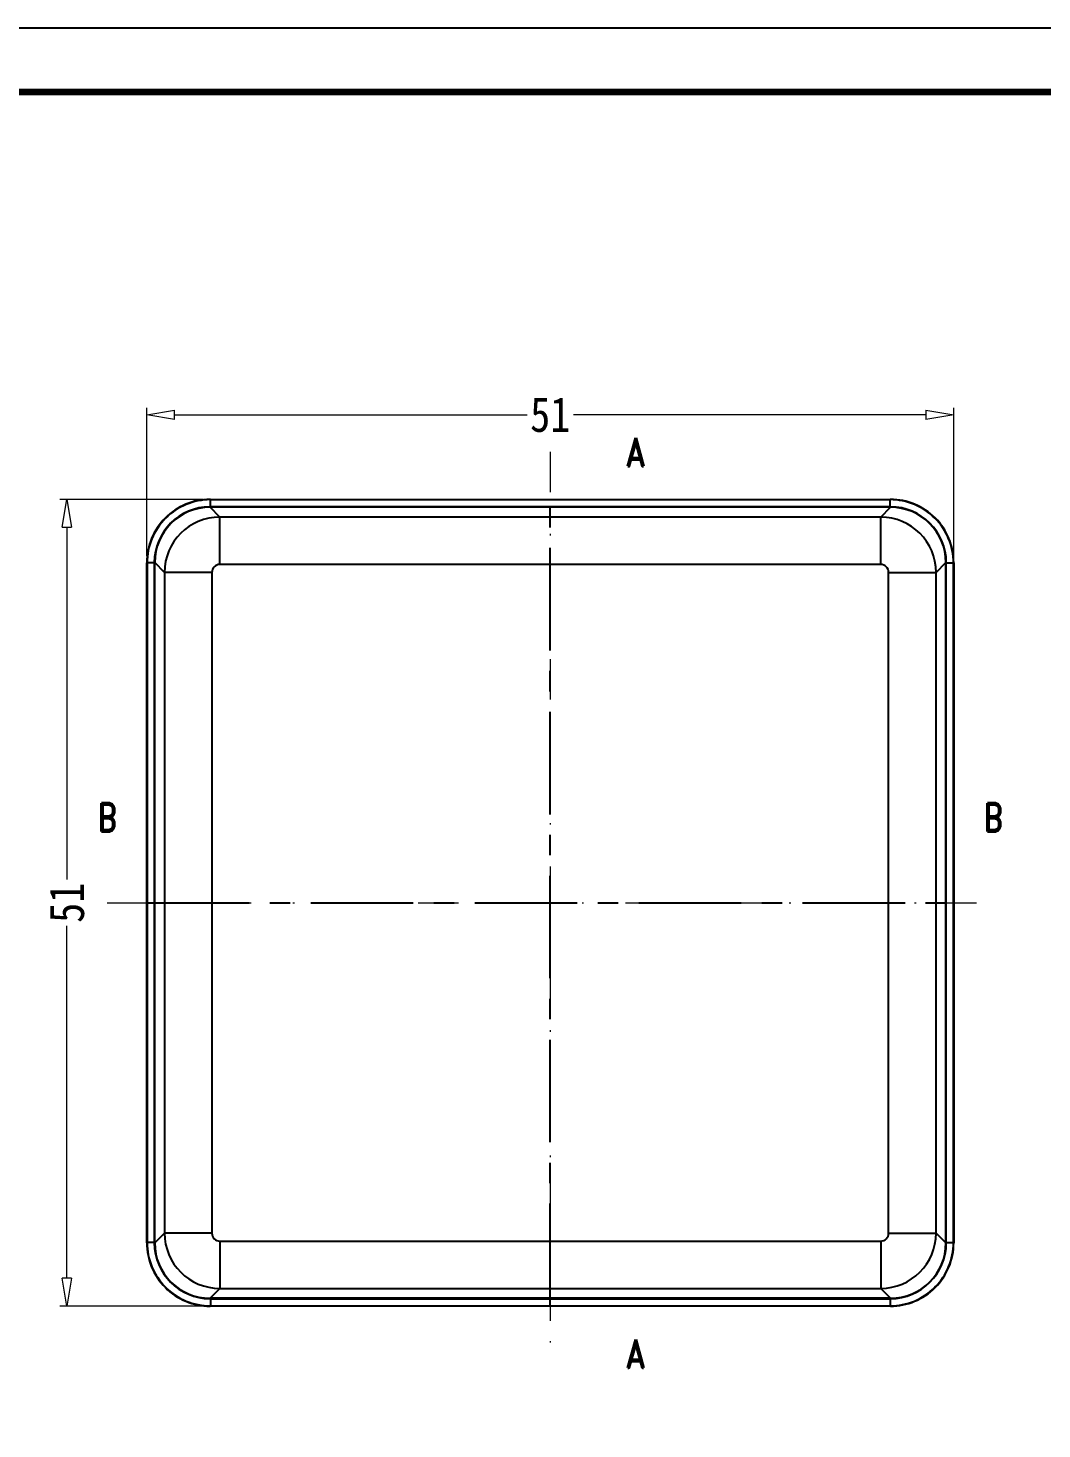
# Model space of a CAD drawing. Header units: millimetres. Extents: x 615 to 1788, y -1993 to 457.
# Drawn here: x 652.8 to 716.8, y 368.1 to 456.7 of the extents above; entities that cross this region are included whole.
import ezdxf
from ezdxf.enums import TextEntityAlignment as Align

# ---------------------------------------------------------------- set-up
doc = ezdxf.new("R2010")
doc.units = ezdxf.units.MM
doc.linetypes.add('CENTER', pattern=[50.8, 31.75, -6.35, 6.35, -6.35])
doc.linetypes.add('DIVIDE', pattern=[31.75, 12.7, -6.35, 0, -6.35, 0, -6.35])
doc.layers.add('dim', color=3, linetype='Continuous', lineweight=9)
doc.layers.add('hatch', color=56, linetype='Continuous', lineweight=9)
doc.layers.add('from', color=7, linetype='Continuous')
doc.styles.add('FFS', font='SIMFANG.TTF', dxfattribs={"width": 0.85})
doc.styles.add('LongTou', font='romand.shx', dxfattribs={"width": 0.8, "bigfont": 'whgdtxt.shx'})
doc.dimstyles.new('YanXiu', dxfattribs={"dimtxt": 2.5, "dimasz": 2.2, "dimexe": 1, "dimexo": 0.6, "dimgap": 0.66, "dimtad": 0, "dimzin": 9, "dimdsep": 46, "dimtxsty": 'FFS', "dimblk": 'CLOSEDBLANK', "dimcen": 0, "dimclrd": 256, "dimclre": 131, "dimclrt": 42, "dimazin": 0, "dimtfac": 1, "dimtofl": 0, "dimtmove": 0, "dimatfit": 3, "dimldrblk": 'CLOSEDBLANK', "dimfxl": 1, "dimlwd": 5, "dimlwe": 5, "dimarcsym": 0})

# ---------------------------------------------------------------- blocks, each defined once
blk = doc.blocks.new('_ClosedBlank')
at = {"color": 0, "linetype": 'ByBlock', "lineweight": -2}
for p, q in [((-1, 0.167), (0, 0)), ((-1, 0.167), (-1, -0.167)), ((0, 0), (-1, -0.167))]:
    blk.add_line(p, q, dxfattribs=at)
blk = doc.blocks.new('*D79')
at = {"layer": 'Defpoints', "color": 0}
for p in [(664.266, 426.875, 0), (655.217, 375.875), (664.266, 375.875, 0)]:
    blk.add_point(p, dxfattribs=at)
at = {"layer": 'dim', "color": 131, "lineweight": 5}
for p, q in [((663.826, 426.875), (654.778, 426.875)), ((663.826, 375.875), (654.778, 375.875))]:
    blk.add_line(p, q, dxfattribs=at)
at = {"layer": 'dim', "lineweight": 5}
for p, q in [((655.217, 425.115), (655.217, 402.841)), ((655.217, 377.635), (655.217, 399.91))]:
    blk.add_line(p, q, dxfattribs=at)
at = {"layer": 'dim', "lineweight": 5, "xscale": 1.76, "yscale": 1.76, "zscale": 1.76}
for p, rotation in [((655.217, 426.875), 90), ((655.217, 375.875), 270)]:
    blk.add_blockref('_ClosedBlank', p, dxfattribs=dict(at, rotation=rotation))
at = {"layer": 'dim', "color": 42, "insert": (655.217, 401.375), "char_height": 2.2, "attachment_point": 5, "rotation": 90, "style": 'FFS'}
blk.add_mtext('51', dxfattribs=at)
blk = doc.blocks.new('*D86')
at = {"layer": 'Defpoints', "color": 0}
for p in [(711.266, 432.225), (660.266, 422.875, 0), (711.266, 422.875, 0)]:
    blk.add_point(p, dxfattribs=at)
at = {"layer": 'dim', "color": 131, "lineweight": 5}
for p, q in [((660.266, 423.315), (660.266, 432.665)), ((711.266, 423.315), (711.266, 432.665))]:
    blk.add_line(p, q, dxfattribs=at)
at = {"layer": 'dim', "lineweight": 5}
for p, q in [((662.026, 432.225), (684.301, 432.225)), ((709.506, 432.225), (687.232, 432.225))]:
    blk.add_line(p, q, dxfattribs=at)
at = {"layer": 'dim', "lineweight": 5, "xscale": 1.76, "yscale": 1.76, "zscale": 1.76, "rotation": 180}
blk.add_blockref('_ClosedBlank', (660.266, 432.225), dxfattribs=at)
at = {"layer": 'dim', "lineweight": 5, "xscale": 1.76, "yscale": 1.76, "zscale": 1.76}
blk.add_blockref('_ClosedBlank', (711.266, 432.225), dxfattribs=at)
at = {"layer": 'dim', "color": 42, "insert": (685.766, 432.225), "char_height": 2.2, "attachment_point": 5, "style": 'FFS'}
blk.add_mtext('51', dxfattribs=at)

msp = doc.modelspace()

# ---------------------------------------------------------------- linework, layer by layer
at = {"color": 7, "linetype": 'Continuous'}
for p, q in [((707.27, 426.375), (664.263, 426.375)), ((664.88, 425.758), (664.263, 426.375)), ((664.266, 426.875), (707.266, 426.875)), ((664.284, 426.857), (664.266, 426.875)), ((707.249, 426.857), (664.284, 426.857)), ((664.284, 426.407), (664.284, 426.857)), ((707.249, 426.407), (664.284, 426.407)), ((706.652, 425.758), (707.27, 426.375)), ((707.266, 426.875), (707.249, 426.857)), ((707.249, 426.407), (707.249, 426.857)), ((706.652, 425.758), (664.88, 425.758)), ((664.88, 422.761), (664.88, 425.758)), ((706.653, 422.761), (706.653, 425.758)), ((660.266, 379.875), (660.266, 422.875)), ((660.284, 422.857), (660.266, 422.875)), ((660.734, 422.858), (660.284, 422.858)), ((660.284, 422.857), (660.284, 379.893)), ((660.734, 422.858), (660.734, 379.893)), ((660.766, 379.872), (660.766, 422.879)), ((661.383, 422.261), (660.766, 422.879)), ((706.653, 422.761), (664.88, 422.761)), ((710.149, 422.261), (710.766, 422.879)), ((710.766, 379.872), (710.766, 422.879)), ((710.798, 422.858), (711.248, 422.858)), ((710.798, 379.893), (710.798, 422.858)), ((711.266, 422.875), (711.248, 422.857)), ((711.248, 379.893), (711.248, 422.857)), ((711.266, 422.875), (711.266, 379.875)), ((664.38, 422.262), (661.383, 422.262)), ((661.383, 422.261), (661.383, 380.489)), ((664.38, 422.262), (664.38, 380.489)), ((707.152, 422.262), (710.149, 422.262)), ((707.152, 380.489), (707.152, 422.262)), ((710.149, 380.489), (710.149, 422.261)), ((661.383, 380.489), (660.766, 379.872)), ((664.38, 380.489), (661.383, 380.489)), ((664.88, 379.989), (664.88, 376.992)), ((664.88, 379.989), (706.653, 379.989)), ((706.653, 379.989), (706.653, 376.992)), ((707.152, 380.489), (710.149, 380.489)), ((710.149, 380.489), (710.766, 379.872)), ((660.266, 379.875), (660.284, 379.893)), ((660.734, 379.893), (660.284, 379.893)), ((710.798, 379.893), (711.248, 379.893)), ((711.248, 379.893), (711.266, 379.875)), ((664.88, 376.992), (664.263, 376.375)), ((664.88, 376.992), (706.652, 376.992)), ((706.652, 376.992), (707.27, 376.375)), ((707.27, 376.375), (664.263, 376.375)), ((664.266, 375.875), (664.284, 375.893)), ((707.266, 375.875), (664.266, 375.875)), ((664.284, 376.343), (664.284, 375.893)), ((664.284, 376.343), (707.249, 376.343)), ((664.284, 375.893), (707.249, 375.893)), ((707.249, 376.343), (707.249, 375.893)), ((707.249, 375.893), (707.266, 375.875))]:
    msp.add_line(p, q, dxfattribs=at)
at = {"color": 1, "linetype": 'CENTER', "ltscale": 0.204}
for p, q in [((685.766, 375.875, 0), (685.766, 426.875, 0)), ((660.266, 401.375, 0), (711.266, 401.375, 0))]:
    msp.add_line(p, q, dxfattribs=at)
at = {"color": 7, "linetype": 'Continuous'}
for centre, radius, start, end in [((664.266, 422.875), 4, 89.99987, 180.00423), ((664.284, 422.858), 4, 89.99979, 180.00432), ((664.284, 422.858), 3.55, 90.38645, 179.61352), ((664.285, 422.868), 3.539, 90.00853, 90.39718), ((707.249, 422.858), 4, 359.99568, 90.00021), ((707.248, 422.868), 3.539, 89.60282, 89.99147), ((707.266, 422.875), 4, 359.99577, 90.00013), ((707.249, 422.858), 3.55, 0.38648, 89.61355), ((664.887, 422.255), 3.503, 90.10524, 179.89451), ((706.646, 422.255), 3.503, 0.10524, 89.89451), ((664.273, 422.857), 3.539, 179.60279, 179.99148), ((664.88, 422.262), 0.499, 89.9783, 180.0217), ((706.653, 422.262), 0.499, 359.97829, 90.02171), ((707.259, 422.857), 3.539, 0.00852, 0.39721), ((664.887, 380.496), 3.503, 180.10524, 269.89451), ((664.88, 380.489), 0.499, 179.9783, 270.0217), ((706.646, 380.496), 3.503, 270.10524, 359.89451), ((706.653, 380.489), 0.499, 269.97829, 0.02171), ((664.266, 379.875), 4, 179.99577, 270.00013), ((664.284, 379.893), 4, 179.99568, 270.00021), ((664.273, 379.894), 3.539, 180.00852, 180.39721), ((664.284, 379.893), 3.55, 180.38648, 269.61355), ((707.249, 379.893), 4, 269.99979, 0.00432), ((707.266, 379.875), 4, 269.99987, 0.00423), ((707.249, 379.893), 3.55, 270.38645, 359.61352), ((707.259, 379.894), 3.539, 359.60279, 359.99148), ((664.285, 379.883), 3.539, 269.60282, 269.99147), ((707.248, 379.883), 3.539, 270.00853, 270.39718)]:
    msp.add_arc(centre, radius, start, end, dxfattribs=at)
for centre, major_axis, start_param, end_param in [((664.27, 422.872), (-2.48, 2.48), -0.784447, 0.784447), ((707.263, 422.872), (2.48, 2.48), -0.784447, 0.784447), ((664.27, 379.879), (2.48, 2.48), 2.357146, 3.926039), ((707.263, 379.879), (-2.48, 2.48), -3.926039, -2.357146)]:
    msp.add_ellipse(centre, major_axis=major_axis, ratio=0.998099, start_param=start_param, end_param=end_param, dxfattribs=at)
at = {"layer": 'from'}
msp.add_lwpolyline([(615.351, 293.599), (850.023, 293.599), (850.023, 456.675), (615.351, 456.675)], close=True, dxfattribs=at)
at = {"layer": 'from', "const_width": 0.404}
msp.add_lwpolyline([(619.395, 297.643), (619.395, 452.631), (845.978, 452.631), (845.978, 297.643), (619.395, 297.643)], dxfattribs=at)
at = {"layer": 'hatch', "color": 2, "linetype": 'DIVIDE', "ltscale": 0.2}
for p, q in [((685.766, 429.875, 0), (685.766, 372.875, 0)), ((657.766, 401.375, 0), (713.766, 401.375, 0))]:
    msp.add_line(p, q, dxfattribs=at)
at = {"layer": 'hatch', "color": 2, "elevation": 0}
for points in [[(685.766, 429.875, 0, 0, 0), (687.566, 429.875, 0.54, 0, 0), (689.366, 429.875, 0, 0, 0)], [(657.766, 401.375, 0, 0, 0), (657.766, 403.175, 0.54, 0, 0), (657.766, 404.975, 0, 0, 0)], [(713.766, 401.375, 0, 0, 0), (713.766, 403.175, 0.54, 0, 0), (713.766, 404.975, 0, 0, 0)], [(685.766, 372.875, 0, 0, 0), (687.566, 372.875, 0.54, 0, 0), (689.366, 372.875, 0, 0, 0)]]:
    msp.add_lwpolyline(points, format="xyseb", dxfattribs=at)

# ---------------------------------------------------------------- texts
at = {"layer": 'hatch', "color": 6, "style": 'LongTou', "width": 0.8}
for s, p in [('A', (691.166, 429.875, 0)), ('B', (657.766, 406.775)), ('B', (713.766, 406.775)), ('A', (691.166, 372.875, 0))]:
    msp.add_text(s, height=1.8, dxfattribs=at).set_placement(p, align=Align.MIDDLE)

# ---------------------------------------------------------------- dimensions: what is measured, and where the dimension line sits
at = {"layer": 'dim'}
dim = msp.add_linear_dim(base=(711.266, 432.225), p1=(660.266, 422.875, 0), p2=(711.266, 422.875, 0), dimstyle='YanXiu', override={"dimtxt": 2.2, "dimasz": 1.76, "dimexe": 0.43978, "dimexo": 0.43978, "dimgap": 0.43978, "dimzin": 8}, dxfattribs=at)
dim.commit()
dim.dimension.update_dxf_attribs({"geometry": '*D86', "text_midpoint": (685.766, 432.225)})
dim = msp.add_linear_dim(base=(655.217, 375.875, 0), p1=(664.266, 426.875), p2=(664.266, 375.875), angle=90, dimstyle='YanXiu', override={"dimtxt": 2.2, "dimasz": 1.76, "dimexe": 0.43978, "dimexo": 0.43978, "dimgap": 0.43978, "dimzin": 8}, dxfattribs=at)
dim.commit()
dim.dimension.update_dxf_attribs({"geometry": '*D79', "text_midpoint": (655.217, 401.375, 0)})

doc.saveas('drawing.dxf')
